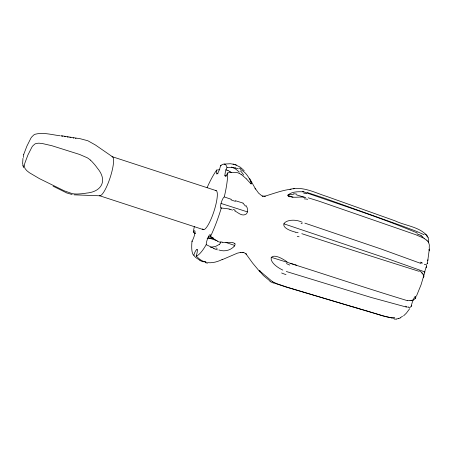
<?xml version="1.0" encoding="UTF-8"?>
<svg xmlns="http://www.w3.org/2000/svg" width="452" height="452" viewBox="0 0 452 452"><rect width="100%" height="100%" fill="white"/><g stroke="black" fill="none" stroke-linecap="round" stroke-linejoin="round"><path stroke-width="0.68" d="M304.541 197.213C299.071 196.388 292.371 198.739 287.788 195.417C291.506 191.349 298.552 191.58 303.891 191.885M427.773 260.64L429.242 249.702M429.185 250.787L429.321 248.272M217.644 241.204C215.288 239.701 212.084 238.164 210.575 235.989A5.87 1.266 -71.9 0 0 208.558 236.441A5.87 1.266 -71.9 0 0 206.219 244.34L206.214 244.668A48.296 10.436 -71.9 0 1 196.185 256.035L199.428 259.047L202.62 261.126M428.598 242.803L428.694 239.639L428.05 237.741M22.95 158.358L22.628 163.551L23.679 167.692M218.062 173.777L217.401 173.591A5.87 1.266 -71.9 0 0 220.384 166.279L220.48 165.794L221.113 165.714M220.469 165.856L220.474 165.822A48.296 10.436 -71.9 0 1 227.011 167.421L231.283 167.325L235.582 167.895M429.219 247.877L429.343 244.967L428.637 242.56M427.27 263.109L427.123 263.855L427.948 259.747M302.235 222.26C288.608 215.836 272.16 225.983 295.602 232.198M416.399 296.246L421.094 284.681L424.886 271.934L388.132 258.872L283.794 223.796M219.802 169.653L216.711 170.065L216.61 170.54A5.87 1.266 -71.9 0 0 217.401 173.591M23.764 154.302L26.871 146.171L30.843 138.255A17.6 14.803 -21.9 0 1 31.73 136.973L33.691 135.041A6.034 5.079 -21.9 0 1 35.188 134.233C43.364 132.108 51.957 134.832 60.156 135.775M199.937 260.295C198.055 258.798 194.219 257.318 193.897 254.888A5.87 1.266 -71.9 0 1 196.936 249.606L197.58 249.849M423.456 277.669L423.942 276.082M426.123 267.787L426.705 264.883L424.281 264.245M196.196 256.001L196.366 255.504A5.87 1.266 -71.9 0 0 196.936 249.606M239.006 173.195A13.984 13.628 83.2 0 0 236.469 172.517A16.125 15.741 -80.9 0 0 235.492 172.404C233.091 172.444 229.141 171.896 227.486 173.212A5.87 1.266 -71.9 0 1 224.972 175.472L226.034 175.777M287.127 261.877C268.482 248.69 265.002 261.544 282.828 270.115M415.885 297.399L414.744 298.981L413.145 300.105M227.011 167.421L226.808 167.873A5.87 1.266 -71.9 0 0 224.972 175.472M423.869 276.223L422.908 274.296M411.783 305.253L410.585 307.083L409.252 307.563M195.027 233.543L193.27 232.057L193.473 231.729A5.87 1.266 -71.9 0 1 194.919 233.046L195.563 233.272M409.721 308.648L406.376 313.14L403.585 315.869M193.733 255.425A48.296 10.436 -71.9 0 1 191.993 241.131L192.19 240.843A5.87 1.266 -71.9 0 0 194.919 233.046M402.546 316.208L400.161 317.869M221.209 207.982L229.13 208.96M219.322 244.396L215.525 246.464L210.406 247.272M222.35 259.437C217.853 261.697 212.739 263.188 207.671 262.663M222.085 259.736L237.402 253.148L241.012 252.335L240.294 252.442L243.453 252.47L242.843 252.295L244.176 252.702L246.413 254.21L245.882 253.758L252.64 263.109L259.962 271.878M411.919 300.54L411.495 300.631M398.754 318.287L398.348 318.361M427.083 235.667C419.038 226.582 405.376 225.808 394.963 220.796L326.615 196.411C314.863 192.716 302.716 185.919 290.009 189.332C281.229 190.575 272.963 193.795 264.539 196.298L265.251 196.196L262.555 196.095L263.166 196.27L261.849 195.806L258.584 193.123L255.069 188.207L255.566 189.049L249.493 178.274M293.28 188.834L294.365 188.676M290.009 189.332L291.06 189.179M224.096 164.099L230.435 163.72L234.113 164.381M227.763 242.577L232.633 242.458L234.865 243.549M227.283 242.617L222.683 242.662M288.037 194.433L293.472 194.456M207.169 238.289L213.423 238.159M99.813 195.784L74.038 194.835M206.293 262.194L205.513 262.126M260.086 270.867L259.256 270.691L263.29 275.438L270.138 281.127M394.229 318.423L385.901 316.677L366.555 310.903M407.698 300.755C368.425 288.828 329.299 275.765 290.15 263.313M391.918 317.925L382.776 315.863L362.662 309.722M408.246 307.473L407.947 307.422M61.63 135.775L80.286 138.741L87.841 140.753L95.412 144.99L112.667 156.9M72.173 194.546L66.879 192.993M61.043 135.928L62.828 136.233M69.84 137.453L70.958 137.645M73.184 138.029L73.738 138.126M67.275 137.012L68.162 137.165M64.602 136.544L65.495 136.696M75.444 138.419L76.009 138.521M298.134 232.769L295.777 232.238M296.698 194.953L304.247 197.168M406.789 307.179L371.132 297.45L286.342 271.511M308.213 197.806L319.202 201.236L415.631 234.673L424.468 238.47M307.179 192.507L323.999 198.055L402.003 225.915L416.106 231.175L423.999 234.656M301.806 233.678C340.706 246.515 379.821 258.917 418.851 271.256M235.3 200.694L243.165 203.106M235.39 164.771L240.289 167.178L244.187 170.698M233.068 164.087L236.436 165.065M225.006 175.788L226.198 176.139M218.87 249.973C223.48 251.645 228.865 250.854 232.684 247.724A4.938 2.384 -38.5 0 0 234.108 246.391M420.948 263.476L381.132 249.018L304.851 223.13M302.467 191.394C340.797 204.965 379.753 217.169 417.236 232.972M357.069 308.038L362.447 309.767M353.34 306.919L360.572 309.202M356.814 308.072L287.517 287.319L275.471 283.246M353.063 306.948L285.986 286.98L273.471 282.816M360.798 309.162L366.16 310.891M291.608 263.685L293.766 264.358M294.851 264.691L296.467 265.194M291.071 263.522L271.132 257.273M250.436 183.117L251.419 183.427A3.915 0.746 61.2 0 0 251.097 182.28L250.973 181.964M224.124 196.982A5.87 1.266 -71.9 0 0 221.039 203.44L247.413 211.881A3.831 2.362 -85.7 0 1 246.967 212.999A4.938 3.057 -86.1 0 1 245.956 214.214C241.984 216.734 238.114 212.502 234.707 210.875M112.48 156.771L216.237 190.671M99.395 195.665L203.151 229.559M234.724 245.447L225.904 242.475M305.027 197.428L305.778 197.677M216.943 240.684L208.191 237.701M287.788 195.417L292.93 197.185M288.212 196.292L289.687 196.801M213.734 238.266L208.558 236.436M259.341 270.635L272.573 281.737M213.31 248.075L206.214 244.668M231.52 167.02L235.656 169.042L239.39 172.082M231.283 199.326L224.271 196.925A48.296 10.436 -71.9 0 0 227.667 172.794M227.994 170.517L227.853 170.46A13.984 13.532 -48.1 0 0 225.633 169.85M66.602 192.88L53.087 186.184M240.52 169.54C245.312 171.828 248.397 176.489 250.611 181.128M241.097 174.269L246.097 178.602M229.915 171.483L231.254 172.393M250.945 183.828L246.199 178.709M192.467 241.47L191.993 241.131M420.727 235.04L421.343 235.526M427.016 236.605L427.304 236.865M421.863 273.211L422.151 273.471M90.372 160.076L89.812 159.596A19.543 17.764 12.6 0 0 87.236 157.765L79.558 154.437L51.884 145.719L42.206 143.504L38.799 143.171L36.307 143.448A6.034 5.486 12.6 0 0 34.793 144.086L32.815 145.866A17.6 16.001 12.6 0 0 31.922 147.098L27.939 154.946L24.843 163.144A17.108 15.554 12.6 0 0 24.504 164.873L24.594 167.212A6.034 5.486 12.6 0 0 25.171 168.692L26.708 170.585L29.335 172.681L39.409 178.613L64.178 190.789L72.083 193.58A19.447 17.679 12.6 0 0 74.665 193.936L76.156 194.01A33.9 30.821 12.6 0 0 78.015 193.998L81.405 193.778A60.026 54.568 12.6 0 0 86.417 193.106C101.83 191.806 107.785 180.438 97.4 168.195A60.026 54.568 12.6 0 0 94.4 164.302L92.202 161.844A31.747 28.866 12.6 0 0 90.372 160.07M427.552 241.001L427.852 241.357A7.379 7.26 -33.7 0 1 428.654 242.554M422.275 236.436L423.225 237.978M245.973 205.496L247.216 207.869L247.606 210.734A3.757 2.316 -85.7 0 1 247.413 211.881M22.882 165.466L22.962 165.754M23.114 166.313L23.205 166.613M23.38 157.443L23.425 155.974A17.108 14.391 -21.9 0 1 23.77 154.302M215.429 190.591A20.532 4.435 -71.9 0 1 213.649 212.282A20.532 4.435 -71.9 0 1 202.552 228.87M112.023 156.646A20.532 4.435 -71.9 0 1 110.124 177.687A20.532 4.435 -71.9 0 1 99.259 195.575M221.316 207.897A48.296 10.436 -71.9 0 1 210.553 236.362M193.27 232.057A48.296 10.436 -71.9 0 1 194.416 226.35M207.095 187.659A48.296 10.436 -71.9 0 1 216.711 170.065M243.018 203.4A15.006 10.526 -76.2 0 1 245.357 206.202M235.435 201.343A14.752 4.593 21.3 0 1 231.04 199.846M424.513 272.624A5.633 0.463 -73.8 0 1 426.332 266.782M422.371 263.166A12.012 1.542 16.5 0 1 421.439 262.951M421.965 262.668A15.029 4.045 23 0 1 420.185 262.154M301.1 223.373A27.21 0.972 18.3 0 1 302.162 223.729M229.085 209.129A16.125 10.232 7.8 0 1 230.051 209.327M230.034 209.389A13.984 9.515 7.2 0 1 232.509 210.118M233.283 209.361A14.012 9.577 7.6 0 1 235.3 210.372M297.23 236.339A23.962 3.752 12.7 0 1 299.1 236.775M419.315 270.844A15.029 11.221 -2.2 0 1 421.292 272.098M421.343 272.166A12.012 7.605 7.9 0 1 422.354 273.025M422.637 273.387A7.379 3.949 15.3 0 1 423.326 274.285M221.158 208.01A5.87 1.266 -71.9 0 1 221.039 203.44M214.271 248.668A16.125 2.978 20.6 0 1 213.248 248.295M217.389 249.843A13.984 1.735 20.4 0 1 214.372 248.809M217.152 248.357A14.012 1.689 20.7 0 1 215.864 247.916M234.085 246.385A3.831 1.831 -38.6 0 0 234.724 245.447A3.915 1.87 -38.6 0 0 235.046 244.255L235.029 244.029A5.396 2.576 -38.4 0 0 234.859 243.549M222.672 242.227A14.012 11.921 34.5 0 1 220.638 241.848M220.395 242.334A13.984 12.882 47 0 1 217.615 241.272M286.014 274.596A23.962 15.758 24.7 0 1 281.624 272.98M406.642 306.45A12.012 2.243 20.7 0 1 405.63 306.19M408.71 307.077A7.379 2.243 26.8 0 1 407.76 306.897M411.218 306.462A5.899 0.87 -70.2 0 1 413.603 298.981A5.899 0.87 -70.2 0 1 415.512 297.043M415.557 296.975A5.899 0.627 -67 0 1 415.218 298.597M412.998 299.913A7.379 5.661 18.3 0 1 411.789 300.281M411.41 300.394A12.012 10.108 32.1 0 1 410.054 300.54M410.083 300.563A15.029 13.503 48.5 0 1 407.76 300.439M289.794 265.075A23.408 16.967 32.8 0 1 286.404 263.516M199.886 260.403A16.125 13.939 40.7 0 0 200.784 260.855A13.984 11.65 38.9 0 0 203.247 261.855M205.496 261.685A14.012 11.639 39.3 0 1 203.502 261.25M222.621 259.25A5.028 0.605 -19.2 0 1 222.288 259.454M207.592 263.109A14.012 12.871 -6.3 0 1 205.372 262.646M205.389 262.098A13.984 11.679 0.2 0 1 202.682 261.041M273.398 283.003A23.962 23.628 -54.5 0 1 269.974 281.415M394.788 317.581A15.029 11.679 27.8 0 1 392.5 317.468M400.212 317.988A7.379 7.243 3.1 0 1 398.783 318.411M398.336 318.654A12.012 11.164 -5.9 0 1 396.794 318.796M396.794 319.157A15.029 12.735 -5.3 0 1 394.161 319.039M275.539 283.082A23.408 22.464 -35.5 0 1 272.612 281.669M220.847 241.995A3.831 2.785 -24.9 0 1 220.395 243.165A5.028 3.656 -24.9 0 1 219.31 244.391M240.447 170.935A15.006 12.47 47.8 0 1 243.617 175.071M416.981 233.786A15.029 6.181 28 0 1 418.925 234.848M419.14 234.644A12.012 7.029 27.1 0 1 420.303 235.407M421.066 235.752A6.972 5.045 23.5 0 1 421.976 236.588M227.977 170.562A14.012 13.509 -89.4 0 1 229.87 171.562M293.467 193.738A23.408 22.029 53.1 0 1 296.811 194.162M239.131 173.353A14.012 13.667 82 0 1 241.052 174.348M251.465 183.501A4.458 0.847 60.8 0 1 250.911 183.761M250.6 181.116A5.396 1.045 61.1 0 1 250.956 181.953M239.114 168.099A14.012 9.232 3.8 0 1 241.148 169.014M235.526 168.065A13.984 7.339 9.2 0 1 238.317 168.828M304.281 198.846A23.962 20.216 -9.1 0 1 307.716 199.304M424.405 238.696A15.029 14.074 69.2 0 1 426.349 240.142M426.468 239.989A12.012 11.729 -80.2 0 1 427.502 241.046M429.36 249.713A5.899 1.48 86.6 0 1 428.914 249.594M427.513 236.746A7.379 5.447 -11.3 0 1 428.202 237.679M426.417 235.577A12.012 8.074 2.1 0 1 427.428 236.413M424.903 234.113A15.029 8.515 11 0 1 426.959 235.435M303.665 193.145A23.408 18.713 2.4 0 1 306.75 193.71"/></g></svg>
